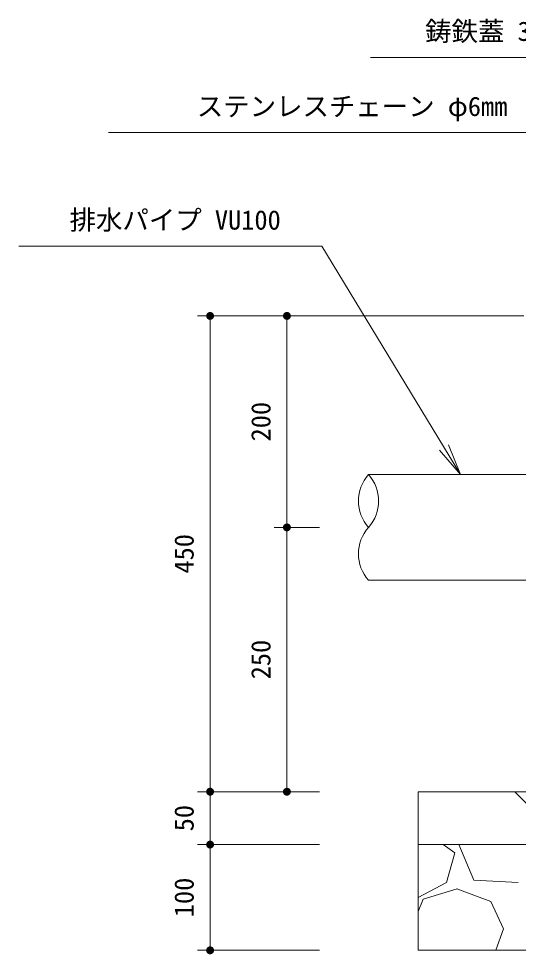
# Model space of a CAD drawing. Units: millimetres at full size, sheet at 1:20, with parts at other scales. Extents: x 0 to 8400, y 0 to 5940.
# Drawn here: x 4261 to 5207, y 2147 to 3917 of the extents above; entities that cross this region are included whole.
import ezdxf
from ezdxf.enums import TextEntityAlignment as Align

# ---------------------------------------------------------------- set-up
doc = ezdxf.new("R2010")
doc.units = ezdxf.units.MM
doc.header["$LTSCALE"] = 20
for name, color, linetype, lineweight in [('D-STR', 1, 'Continuous', 13), ('D-STR-DIM', 7, 'Continuous', 13), ('D-STR-HTXT', 7, 'Continuous', 13)]:
    doc.layers.add(name, color=color, linetype=linetype, lineweight=lineweight)
doc.styles.add('ＭＳ ゴシック', font='')
doc.styles.get('ＭＳ ゴシック').set_extended_font_data('MS Gothic')

# ---------------------------------------------------------------- blocks, each defined once
blk = doc.blocks.new('filled_dot')
at = {"color": 0, "linetype": 'Continuous', "lineweight": -2, "const_width": 1.25}
blk.add_lwpolyline([(-0.625, 0, 1), (0.625, 0, 1)], format="xyb", close=True, dxfattribs=at)
blk = doc.blocks.new('open_arrow')
at = {"color": 0, "linetype": 'Continuous', "lineweight": -2}
blk.add_lwpolyline([(7.5, 1.25), (0, 0), (7.5, -1.25)], dxfattribs=at)

msp = doc.modelspace()

# ---------------------------------------------------------------- linework, layer by layer
at = {"layer": 'D-STR'}
for p, q in [((5217.01, 3354.58), (4627.51, 3354.58)), ((4923.27, 3054.58), (5497.01, 3054.58)), ((4923.27, 2854.58), (5497.01, 2854.58)), ((5200.24, 2454.58), (5300.24, 2354.58)), ((5064.52, 2354.58), (5086.76, 2339.19)), ((5094.31, 2354.58), (5122.71, 2287.13)), ((5086.76, 2339.06), (5070.76, 2283.06)), ((5070.85, 2282.93), (5017.01, 2254.73)), ((5122.72, 2287.01), (5206.72, 2283.01)), ((5026.78, 2251.06), (5090.78, 2271.06)), ((5090.74, 2271.04), (5154.74, 2247.04)), ((5017.01, 2228.23), (5026.8, 2251.06)), ((5154.78, 2247.05), (5178.78, 2195.05)), ((5164.33, 2154.58), (5178.78, 2195.04))]:
    msp.add_line(p, q, dxfattribs=at)
for points in [[(5017.01, 2454.58), (6817.01, 2454.58), (6817.01, 2354.58), (5017.01, 2354.58)], [(5017.01, 2354.58), (6817.01, 2354.58), (6817.01, 2154.58), (5017.01, 2154.58)]]:
    msp.add_lwpolyline(points, close=True, dxfattribs=at)
for centre, start, end in [((4979.06, 3004.58), 138.13148, 221.86852), ((4867.49, 3004.58), 318.13148, 41.86852), ((4979.06, 2904.58), 138.13148, 221.86852)]:
    msp.add_arc(centre, 74.92, start, end, dxfattribs=at)
at = {"layer": 'D-STR-DIM'}
for p, q in [((4830.4, 3354.58), (4599.53, 3354.58)), ((4623.53, 3354.58), (4623.53, 2454.58)), ((4830.4, 3354.58), (4744.9, 3354.58)), ((4768.9, 3354.58), (4768.9, 2954.58)), ((4830.4, 2954.58), (4744.9, 2954.58)), ((4830.4, 2954.58), (4744.9, 2954.58)), ((4768.9, 2954.58), (4768.9, 2454.58)), ((4830.4, 2454.58), (4599.53, 2454.58)), ((4830.4, 2454.58), (4599.53, 2454.58)), ((4623.53, 2454.58), (4623.53, 2354.58)), ((4830.4, 2454.58), (4744.9, 2454.58)), ((4830.4, 2354.58), (4599.53, 2354.58)), ((4830.4, 2354.58), (4599.53, 2354.58)), ((4623.53, 2354.58), (4623.53, 2154.58)), ((4830.4, 2154.58), (4599.53, 2154.58))]:
    msp.add_line(p, q, dxfattribs=at)
at = {"layer": 'D-STR-HTXT'}
for points in [[(5912.92, 3303.63), (5532.45, 3843.69), (5472.45, 3843.69), (4927.27, 3843.69)], [(5556.21, 3220.11), (5263.82, 3701.54), (5203.82, 3701.54), (4430.97, 3701.54)], [(5097.46, 3054.58), (4835.01, 3486.7), (4775.01, 3486.7), (4261.3, 3486.7)]]:
    msp.add_lwpolyline(points, dxfattribs=at)

# ---------------------------------------------------------------- block references
at = {"layer": 'D-STR-DIM', "xscale": 6, "yscale": 6}
for p, rotation in [((4623.53, 3354.58), 270), ((4768.9, 3354.58), 270), ((4768.9, 2954.58), 90), ((4768.9, 2954.58), 270), ((4623.53, 2454.58), 90), ((4623.53, 2454.58), 270), ((4768.9, 2454.58), 90), ((4623.53, 2354.58), 90), ((4623.53, 2354.58), 270), ((4623.53, 2154.58), 90)]:
    msp.add_blockref('filled_dot', p, dxfattribs=dict(at, rotation=rotation))
at = {"layer": 'D-STR-HTXT', "xscale": 8, "yscale": 8, "rotation": 121.3}
msp.add_blockref('open_arrow', (5097.46, 3054.58), dxfattribs=at)

# ---------------------------------------------------------------- texts
at = {"layer": 'D-STR-DIM', "style": 'ＭＳ ゴシック'}
for s, p in [('200', (4701.15, 3154.58)), ('450', (4555.77, 2904.58)), ('250', (4701.15, 2704.58)), ('50', (4555.77, 2404.58)), ('100', (4555.77, 2254.58))]:
    msp.add_text(s, height=36.66, rotation=90, dxfattribs=at).set_placement(p, align=Align.TOP_CENTER)
at = {"layer": 'D-STR-HTXT', "style": 'ＭＳ ゴシック'}
for s, p in [('鋳鉄蓋 300x300x15', (5454.7, 3911.44)), ('ステンレスチェーン φ6mm', (5186.06, 3769.3)), ('排水パイプ VU100', (4757.25, 3554.45))]:
    msp.add_text(s, height=36.66, dxfattribs=at).set_placement(p, align=Align.TOP_RIGHT)

doc.saveas('drawing.dxf')
